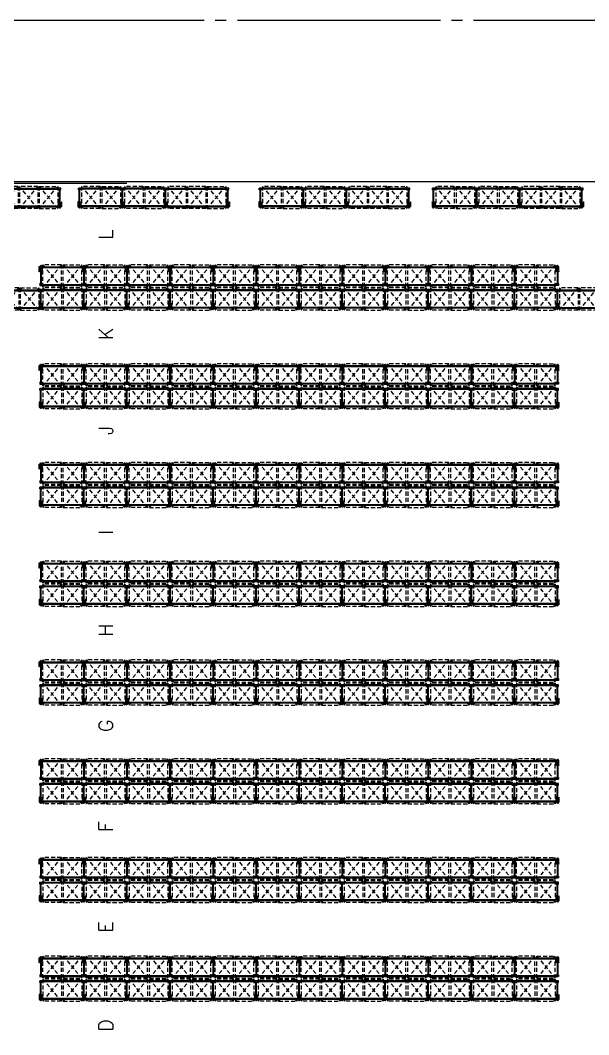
# Model space of a CAD drawing. Header units: millimetres. Extents: x 4 to 170, y 55 to 153.
# Drawn here: x 107.1 to 137.9, y 97.8 to 152.8 of the extents above; entities that cross this region are included whole.
import ezdxf

# ---------------------------------------------------------------- set-up
doc = ezdxf.new("R2010")
doc.units = ezdxf.units.MM
for name, pattern in [('12_13_14_SB-E17-AR-A01_A02_A03-A$0$DASHED2', [0.375, 0.25, -0.125]), ('CONTIN', [0]), ('JIS_08_11', [12.8, 11, -0.6, 0.6, -0.6])]:
    doc.linetypes.add(name, pattern=pattern)
for name, color, linetype in [('Pasillo', 7, 'CONTIN'), ('Rack Tecnorack 2300 mm Munster', 1, 'Continuous'), ('Rack Tecnorack 3300 mm Munster', 1, 'Continuous'), ('Rejas', 1, 'Continuous'), ('Terreno_real', 7, 'JIS_08_11')]:
    doc.layers.add(name, color=color, linetype=linetype)
doc.styles.get("Standard").update_dxf_attribs({"font": 'txt.shx'})

# ---------------------------------------------------------------- blocks, each defined once
blk = doc.blocks.new('Rack 2300mm')
at = {"color": 252}
for p, q in [((3089.894409, 1794.685928), (3089.894409, 1795.581501)), ((3089.914409, 1794.685928), (3089.914409, 1795.581501)), ((3089.934409, 1795.567108), (3089.914409, 1795.567108)), ((3089.934409, 1794.685928), (3089.934409, 1795.581501)), ((3092.199909, 1795.632714), (3089.961909, 1795.632714)), ((3092.194909, 1795.587714), (3089.966909, 1795.587714)), ((3092.227409, 1794.685928), (3092.227409, 1795.581501)), ((3092.247409, 1794.685928), (3092.247409, 1795.581501)), ((3092.247409, 1795.567108), (3092.267409, 1795.567108)), ((3092.267409, 1794.685928), (3092.267409, 1795.581501)), ((3089.914409, 1794.700321), (3089.894409, 1794.700321)), ((3092.199909, 1794.634714), (3089.961909, 1794.634714)), ((3092.194909, 1794.679714), (3089.966909, 1794.679714)), ((3092.227409, 1794.700321), (3092.247409, 1794.700321))]:
    blk.add_line(p, q, dxfattribs=at)
at = {"color": 253, "linetype": '12_13_14_SB-E17-AR-A01_A02_A03-A$0$DASHED2', "ltscale": 0.9}
for p, q in [((3091.030463, 1795.733714), (3090.030463, 1795.733714)), ((3090.030463, 1794.533714), (3091.030463, 1795.733714)), ((3091.030463, 1794.533714), (3090.030463, 1795.733714)), ((3090.030463, 1795.733714), (3090.030463, 1794.533714)), ((3091.030463, 1795.733714), (3091.030463, 1794.533714)), ((3091.131355, 1795.733714), (3091.131355, 1794.533714)), ((3091.131355, 1795.733714), (3092.131355, 1795.733714)), ((3092.131355, 1794.533714), (3091.131355, 1795.733714)), ((3091.131355, 1794.533714), (3092.131355, 1795.733714)), ((3092.131355, 1795.733714), (3092.131355, 1794.533714)), ((3091.030463, 1794.533714), (3090.030463, 1794.533714)), ((3091.131355, 1794.533714), (3092.131355, 1794.533714))]:
    blk.add_line(p, q, dxfattribs=at)
at = {"color": 252}
for points in [[(3089.894409, 1795.542714), (3089.854409, 1795.542714), (3089.854409, 1795.642714), (3089.974409, 1795.642714), (3089.974409, 1795.542714), (3089.934409, 1795.542714)], [(3089.914409, 1795.581501), (3089.894409, 1795.581501)], [(3089.914409, 1795.581501), (3089.934409, 1795.581501)], [(3092.267409, 1795.542714), (3092.307409, 1795.542714), (3092.307409, 1795.642714), (3092.187409, 1795.642714), (3092.187409, 1795.542714), (3092.227409, 1795.542714)], [(3092.247409, 1795.581501), (3092.227409, 1795.581501)], [(3092.247409, 1795.581501), (3092.267409, 1795.581501)], [(3089.894409, 1794.724714), (3089.854409, 1794.724714), (3089.854409, 1794.624714), (3089.974409, 1794.624714), (3089.974409, 1794.724714), (3089.934409, 1794.724714)], [(3089.914409, 1794.685928), (3089.894409, 1794.685928)], [(3089.914409, 1794.685928), (3089.934409, 1794.685928)], [(3092.267409, 1794.724714), (3092.307409, 1794.724714), (3092.307409, 1794.624714), (3092.187409, 1794.624714), (3092.187409, 1794.724714), (3092.227409, 1794.724714)], [(3092.247409, 1794.685928), (3092.227409, 1794.685928)], [(3092.247409, 1794.685928), (3092.267409, 1794.685928)]]:
    blk.add_lwpolyline(points, dxfattribs=at)
for points in [[(3089.870749, 1795.572714), (3089.875079, 1795.570214), (3089.875079, 1795.565214), (3089.870749, 1795.562714), (3089.866419, 1795.565214), (3089.866419, 1795.570214)], [(3089.958069, 1795.562714), (3089.9624, 1795.565214), (3089.9624, 1795.570214), (3089.958069, 1795.572714), (3089.953739, 1795.570214), (3089.953739, 1795.565214)], [(3092.203749, 1795.562714), (3092.199419, 1795.565214), (3092.199419, 1795.570214), (3092.203749, 1795.572714), (3092.208079, 1795.570214), (3092.208079, 1795.565214)], [(3092.291069, 1795.572714), (3092.286739, 1795.570214), (3092.286739, 1795.565214), (3092.291069, 1795.562714), (3092.2954, 1795.565214), (3092.2954, 1795.570214)], [(3089.870749, 1794.694714), (3089.875079, 1794.697214), (3089.875079, 1794.702214), (3089.870749, 1794.704714), (3089.866419, 1794.702214), (3089.866419, 1794.697214)], [(3089.958069, 1794.704714), (3089.9624, 1794.702214), (3089.9624, 1794.697214), (3089.958069, 1794.694714), (3089.953739, 1794.697214), (3089.953739, 1794.702214)], [(3092.203749, 1794.704714), (3092.199419, 1794.702214), (3092.199419, 1794.697214), (3092.203749, 1794.694714), (3092.208079, 1794.697214), (3092.208079, 1794.702214)], [(3092.291069, 1794.694714), (3092.286739, 1794.697214), (3092.286739, 1794.702214), (3092.291069, 1794.704714), (3092.2954, 1794.702214), (3092.2954, 1794.697214)]]:
    blk.add_lwpolyline(points, close=True, dxfattribs=at)
at = {"color": 252, "lineweight": 30}
for points in [[(3089.935696, 1795.551501), (3089.935696, 1795.57943, -0.198912), (3089.93716, 1795.582966), (3089.955445, 1795.60125, 0.198912), (3089.956909, 1795.604785), (3089.956909, 1795.627714, 0.414214), (3089.951909, 1795.632714), (3089.876909, 1795.632714, 0.414214), (3089.871909, 1795.627714), (3089.871909, 1795.604785, 0.198912), (3089.873374, 1795.60125), (3089.891658, 1795.582966, -0.198912), (3089.893122, 1795.57943), (3089.893122, 1795.551501)], [(3092.226122, 1795.551501), (3092.226122, 1795.57943, 0.198912), (3092.224658, 1795.582966), (3092.206374, 1795.60125, -0.198912), (3092.204909, 1795.604785), (3092.204909, 1795.627714, -0.414214), (3092.209909, 1795.632714), (3092.284909, 1795.632714, -0.414214), (3092.289909, 1795.627714), (3092.289909, 1795.604785, -0.198912), (3092.288445, 1795.60125), (3092.27016, 1795.582966, 0.198912), (3092.268696, 1795.57943), (3092.268696, 1795.551501)], [(3089.935696, 1794.715928), (3089.935696, 1794.687999, 0.198912), (3089.93716, 1794.684463), (3089.955445, 1794.666179, -0.198912), (3089.956909, 1794.662643), (3089.956909, 1794.639714, -0.414214), (3089.951909, 1794.634714), (3089.876909, 1794.634714, -0.414214), (3089.871909, 1794.639714), (3089.871909, 1794.662643, -0.198912), (3089.873374, 1794.666179), (3089.891658, 1794.684463, 0.198912), (3089.893122, 1794.687999), (3089.893122, 1794.715928)], [(3092.226122, 1794.715928), (3092.226122, 1794.687999, -0.198912), (3092.224658, 1794.684463), (3092.206374, 1794.666179, 0.198912), (3092.204909, 1794.662643), (3092.204909, 1794.639714, 0.414214), (3092.209909, 1794.634714), (3092.284909, 1794.634714, 0.414214), (3092.289909, 1794.639714), (3092.289909, 1794.662643, 0.198912), (3092.288445, 1794.666179), (3092.27016, 1794.684463, -0.198912), (3092.268696, 1794.687999), (3092.268696, 1794.715928)]]:
    blk.add_lwpolyline(points, format="xyb", dxfattribs=at)
at = {"color": 252}
for points in [[(3089.951909, 1795.632714), (3089.961909, 1795.632714, -0.414214), (3089.966909, 1795.627714), (3089.966909, 1795.582714)], [(3092.209909, 1795.632714), (3092.199909, 1795.632714, 0.414214), (3092.194909, 1795.627714), (3092.194909, 1795.582714)], [(3089.951909, 1794.634714), (3089.961909, 1794.634714, 0.414214), (3089.966909, 1794.639714), (3089.966909, 1794.684714)], [(3092.209909, 1794.634714), (3092.199909, 1794.634714, -0.414214), (3092.194909, 1794.639714), (3092.194909, 1794.684714)]]:
    blk.add_lwpolyline(points, format="xyb", dxfattribs=at)
at = {"color": 252, "ltscale": 5}
blk.add_lwpolyline([(3092.252823, 1794.684714), (3092.241995, 1794.684714)], dxfattribs=at)
at = {"color": 252}
for centre in [(3089.870749, 1795.567714), (3089.958069, 1795.567714), (3092.203749, 1795.567714), (3092.291069, 1795.567714), (3089.870749, 1794.699714), (3089.958069, 1794.699714), (3092.203749, 1794.699714), (3092.291069, 1794.699714)]:
    blk.add_circle(centre, 0.00634, dxfattribs=at)
at = {"layer": 'Defpoints', "color": 252}
for points in [[(3089.85077, 1794.659714), (3089.85077, 1794.843873), (3089.84077, 1794.904714), (3089.83077, 1794.904714), (3089.83077, 1794.624714), (3089.85077, 1794.624714)], [(3089.978049, 1794.659714), (3089.978049, 1794.843873), (3089.988049, 1794.904714), (3089.998049, 1794.904714), (3089.998049, 1794.624714), (3089.978049, 1794.624714)], [(3092.18377, 1794.659714), (3092.18377, 1794.843873), (3092.17377, 1794.904714), (3092.16377, 1794.904714), (3092.16377, 1794.624714), (3092.18377, 1794.624714)], [(3092.311049, 1794.659714), (3092.311049, 1794.843873), (3092.321049, 1794.904714), (3092.331049, 1794.904714), (3092.331049, 1794.624714), (3092.311049, 1794.624714)]]:
    blk.add_lwpolyline(points, dxfattribs=at)
at = {"layer": 'Defpoints', "color": 252, "lineweight": 30, "ltscale": 5}
for points in [[(3089.85077, 1794.659714), (3089.85077, 1794.624714), (3089.914409, 1794.561075), (3089.978049, 1794.624714), (3089.978049, 1794.659714)], [(3092.18377, 1794.659714), (3092.18377, 1794.624714), (3092.247409, 1794.561075), (3092.311049, 1794.624714), (3092.311049, 1794.659714)]]:
    blk.add_lwpolyline(points, dxfattribs=at)
blk = doc.blocks.new('Rack 3300mm')
at = {"color": 252}
for p, q in [((1441.164186, 1270.370576), (1441.164186, 1271.26615)), ((1441.184186, 1271.251756), (1441.164186, 1271.251756)), ((1441.184186, 1270.370576), (1441.184186, 1271.26615)), ((1441.204186, 1270.370576), (1441.204186, 1271.26615)), ((1441.231686, 1271.317363), (1444.511686, 1271.317363)), ((1441.236686, 1271.272363), (1444.506686, 1271.272363)), ((1444.539186, 1270.370576), (1444.539186, 1271.26615)), ((1444.539186, 1271.251756), (1444.559186, 1271.251756)), ((1444.559186, 1270.370576), (1444.559186, 1271.26615)), ((1444.579186, 1270.370576), (1444.579186, 1271.26615)), ((1441.204186, 1270.38497), (1441.184186, 1270.38497)), ((1441.231686, 1270.319363), (1444.511686, 1270.319363)), ((1441.236686, 1270.364363), (1444.506686, 1270.364363)), ((1444.559186, 1270.38497), (1444.579186, 1270.38497))]:
    blk.add_line(p, q, dxfattribs=at)
at = {"color": 253, "linetype": '12_13_14_SB-E17-AR-A01_A02_A03-A$0$DASHED2', "ltscale": 0.9}
for p, q in [((1442.30024, 1271.418363), (1441.30024, 1271.418363)), ((1441.30024, 1270.218363), (1442.30024, 1271.418363)), ((1442.30024, 1270.218363), (1441.30024, 1271.418363)), ((1441.30024, 1271.418363), (1441.30024, 1270.218363)), ((1442.30024, 1271.418363), (1442.30024, 1270.218363)), ((1443.371686, 1271.418363), (1442.371686, 1271.418363)), ((1442.371686, 1271.418363), (1442.371686, 1270.218363)), ((1442.371686, 1270.218363), (1443.371686, 1271.418363)), ((1443.371686, 1270.218363), (1442.371686, 1271.418363)), ((1443.371686, 1271.418363), (1443.371686, 1270.218363)), ((1443.443132, 1271.418363), (1443.443132, 1270.218363)), ((1443.443132, 1271.418363), (1444.443132, 1271.418363)), ((1444.443132, 1270.218363), (1443.443132, 1271.418363)), ((1443.443132, 1270.218363), (1444.443132, 1271.418363)), ((1444.443132, 1271.418363), (1444.443132, 1270.218363)), ((1442.30024, 1270.218363), (1441.30024, 1270.218363)), ((1443.371686, 1270.218363), (1442.371686, 1270.218363)), ((1443.443132, 1270.218363), (1444.443132, 1270.218363))]:
    blk.add_line(p, q, dxfattribs=at)
at = {"color": 252}
for points in [[(1441.164186, 1271.227363), (1441.124186, 1271.227363), (1441.124186, 1271.327363), (1441.244186, 1271.327363), (1441.244186, 1271.227363), (1441.204186, 1271.227363)], [(1441.184186, 1271.26615), (1441.164186, 1271.26615)], [(1441.184186, 1271.26615), (1441.204186, 1271.26615)], [(1444.579186, 1271.227363), (1444.619186, 1271.227363), (1444.619186, 1271.327363), (1444.499186, 1271.327363), (1444.499186, 1271.227363), (1444.539186, 1271.227363)], [(1444.559186, 1271.26615), (1444.539186, 1271.26615)], [(1444.559186, 1271.26615), (1444.579186, 1271.26615)], [(1441.164186, 1270.409363), (1441.124186, 1270.409363), (1441.124186, 1270.309363), (1441.244186, 1270.309363), (1441.244186, 1270.409363), (1441.204186, 1270.409363)], [(1441.184186, 1270.370576), (1441.164186, 1270.370576)], [(1441.184186, 1270.370576), (1441.204186, 1270.370576)], [(1444.579186, 1270.409363), (1444.619186, 1270.409363), (1444.619186, 1270.309363), (1444.499186, 1270.309363), (1444.499186, 1270.409363), (1444.539186, 1270.409363)], [(1444.559186, 1270.370576), (1444.539186, 1270.370576)], [(1444.559186, 1270.370576), (1444.579186, 1270.370576)]]:
    blk.add_lwpolyline(points, dxfattribs=at)
for points in [[(1441.140525, 1271.257363), (1441.144856, 1271.254863), (1441.144856, 1271.249863), (1441.140525, 1271.247363), (1441.136195, 1271.249863), (1441.136195, 1271.254863)], [(1441.227846, 1271.247363), (1441.232176, 1271.249863), (1441.232176, 1271.254863), (1441.227846, 1271.257363), (1441.223516, 1271.254863), (1441.223516, 1271.249863)], [(1444.515525, 1271.247363), (1444.511195, 1271.249863), (1444.511195, 1271.254863), (1444.515525, 1271.257363), (1444.519856, 1271.254863), (1444.519856, 1271.249863)], [(1444.602846, 1271.257363), (1444.598516, 1271.254863), (1444.598516, 1271.249863), (1444.602846, 1271.247363), (1444.607176, 1271.249863), (1444.607176, 1271.254863)], [(1441.140525, 1270.379363), (1441.144856, 1270.381863), (1441.144856, 1270.386863), (1441.140525, 1270.389363), (1441.136195, 1270.386863), (1441.136195, 1270.381863)], [(1441.227846, 1270.389363), (1441.232176, 1270.386863), (1441.232176, 1270.381863), (1441.227846, 1270.379363), (1441.223516, 1270.381863), (1441.223516, 1270.386863)], [(1444.515525, 1270.389363), (1444.511195, 1270.386863), (1444.511195, 1270.381863), (1444.515525, 1270.379363), (1444.519856, 1270.381863), (1444.519856, 1270.386863)], [(1444.602846, 1270.379363), (1444.598516, 1270.381863), (1444.598516, 1270.386863), (1444.602846, 1270.389363), (1444.607176, 1270.386863), (1444.607176, 1270.381863)]]:
    blk.add_lwpolyline(points, close=True, dxfattribs=at)
at = {"color": 252, "lineweight": 30}
for points in [[(1441.205472, 1271.23615), (1441.205472, 1271.264079, -0.198912), (1441.206937, 1271.267614), (1441.225221, 1271.285899, 0.198912), (1441.226686, 1271.289434), (1441.226686, 1271.312363, 0.414214), (1441.221686, 1271.317363), (1441.146686, 1271.317363, 0.414214), (1441.141686, 1271.312363), (1441.141686, 1271.289434, 0.198912), (1441.14315, 1271.285899), (1441.161434, 1271.267614, -0.198912), (1441.162899, 1271.264079), (1441.162899, 1271.23615)], [(1444.537899, 1271.23615), (1444.537899, 1271.264079, 0.198912), (1444.536434, 1271.267614), (1444.51815, 1271.285899, -0.198912), (1444.516686, 1271.289434), (1444.516686, 1271.312363, -0.414214), (1444.521686, 1271.317363), (1444.596686, 1271.317363, -0.414214), (1444.601686, 1271.312363), (1444.601686, 1271.289434, -0.198912), (1444.600221, 1271.285899), (1444.581937, 1271.267614, 0.198912), (1444.580472, 1271.264079), (1444.580472, 1271.23615)], [(1441.205472, 1270.400576), (1441.205472, 1270.372647, 0.198912), (1441.206937, 1270.369112), (1441.225221, 1270.350827, -0.198912), (1441.226686, 1270.347292), (1441.226686, 1270.324363, -0.414214), (1441.221686, 1270.319363), (1441.146686, 1270.319363, -0.414214), (1441.141686, 1270.324363), (1441.141686, 1270.347292, -0.198912), (1441.14315, 1270.350827), (1441.161434, 1270.369112, 0.198912), (1441.162899, 1270.372647), (1441.162899, 1270.400576)], [(1444.537899, 1270.400576), (1444.537899, 1270.372647, -0.198912), (1444.536434, 1270.369112), (1444.51815, 1270.350827, 0.198912), (1444.516686, 1270.347292), (1444.516686, 1270.324363, 0.414214), (1444.521686, 1270.319363), (1444.596686, 1270.319363, 0.414214), (1444.601686, 1270.324363), (1444.601686, 1270.347292, 0.198912), (1444.600221, 1270.350827), (1444.581937, 1270.369112, -0.198912), (1444.580472, 1270.372647), (1444.580472, 1270.400576)]]:
    blk.add_lwpolyline(points, format="xyb", dxfattribs=at)
at = {"color": 252}
for points in [[(1441.221686, 1271.317363), (1441.231686, 1271.317363, -0.414214), (1441.236686, 1271.312363), (1441.236686, 1271.267363)], [(1444.521686, 1271.317363), (1444.511686, 1271.317363, 0.414214), (1444.506686, 1271.312363), (1444.506686, 1271.267363)], [(1441.221686, 1270.319363), (1441.231686, 1270.319363, 0.414214), (1441.236686, 1270.324363), (1441.236686, 1270.369363)], [(1444.521686, 1270.319363), (1444.511686, 1270.319363, -0.414214), (1444.506686, 1270.324363), (1444.506686, 1270.369363)]]:
    blk.add_lwpolyline(points, format="xyb", dxfattribs=at)
for centre in [(1441.140525, 1271.252363), (1441.227846, 1271.252363), (1444.515525, 1271.252363), (1444.602846, 1271.252363), (1441.140525, 1270.384363), (1441.227846, 1270.384363), (1444.515525, 1270.384363), (1444.602846, 1270.384363)]:
    blk.add_circle(centre, 0.00634, dxfattribs=at)
at = {"layer": 'Defpoints', "color": 252}
for points in [[(1441.120546, 1270.344363), (1441.120546, 1270.528521), (1441.110546, 1270.589363), (1441.100546, 1270.589363), (1441.100546, 1270.309363), (1441.120546, 1270.309363)], [(1441.247825, 1270.344363), (1441.247825, 1270.528521), (1441.257825, 1270.589363), (1441.267825, 1270.589363), (1441.267825, 1270.309363), (1441.247825, 1270.309363)], [(1444.495546, 1270.344363), (1444.495546, 1270.528521), (1444.485546, 1270.589363), (1444.475546, 1270.589363), (1444.475546, 1270.309363), (1444.495546, 1270.309363)], [(1444.622825, 1270.344363), (1444.622825, 1270.528521), (1444.632825, 1270.589363), (1444.642825, 1270.589363), (1444.642825, 1270.309363), (1444.622825, 1270.309363)]]:
    blk.add_lwpolyline(points, dxfattribs=at)
at = {"layer": 'Defpoints', "color": 252, "lineweight": 30, "ltscale": 5}
for points in [[(1441.247825, 1270.344363), (1441.247825, 1270.309363), (1441.184186, 1270.245723), (1441.120546, 1270.309363), (1441.120546, 1270.344363)], [(1444.622825, 1270.344363), (1444.622825, 1270.309363), (1444.559186, 1270.245723), (1444.495546, 1270.309363), (1444.495546, 1270.344363)]]:
    blk.add_lwpolyline(points, dxfattribs=at)

msp = doc.modelspace()

# ---------------------------------------------------------------- linework, layer by layer
at = {"layer": 'Defpoints', "linetype": 'Continuous'}
msp.add_lwpolyline([(75.328921, 143.917034), (75.328921, 144.045454), (166.133928, 144.045454), (166.133928, 63.042325), (96.594342, 63.042325)], dxfattribs=at)
at = {"layer": 'Rejas', "color": 160, "linetype": 'Continuous'}
msp.add_lwpolyline([(112.91987, 143.947119), (85.064744, 143.947121)], dxfattribs=at)
at = {"layer": 'Terreno_real', "linetype": 'JIS_08_11'}
msp.add_line((3.707887, 152.787119), (166.906209, 152.787091), dxfattribs=at)

# ---------------------------------------------------------------- block references
at = {"layer": 'Rack Tecnorack 2300 mm Munster'}
for p in [(-2979.565317, -1651.945572), (-2977.232317, -1651.945572), (-2969.757339, -1651.945572), (-2967.424339, -1651.945572), (-2960.373514, -1651.945572), (-2958.040514, -1651.945572), (-2981.657754, -1657.448595), (-2979.324754, -1657.448595), (-2976.991754, -1657.448595), (-2974.658754, -1657.448595), (-2972.325754, -1657.448595), (-2969.992754, -1657.448595), (-2967.659754, -1657.448595), (-2965.326754, -1657.448595), (-2962.993754, -1657.448595), (-2960.660754, -1657.448595), (-2958.327754, -1657.448595), (-2955.994754, -1657.448595), (-2981.657754, -1662.798595), (-2979.324754, -1662.798595), (-2976.991754, -1662.798595), (-2974.658754, -1662.798595), (-2972.325754, -1662.798595), (-2969.992754, -1662.798595), (-2967.659754, -1662.798595), (-2965.326754, -1662.798595), (-2962.993754, -1662.798595), (-2960.660754, -1662.798595), (-2958.327754, -1662.798595), (-2955.994754, -1662.798595), (-2981.657754, -1668.142595), (-2979.324754, -1668.142595), (-2976.991754, -1668.142595), (-2974.658754, -1668.142595), (-2972.325754, -1668.142595), (-2969.992754, -1668.142595), (-2967.659754, -1668.142595), (-2965.326754, -1668.142595), (-2962.993754, -1668.142595), (-2960.660754, -1668.142595), (-2958.327754, -1668.142595), (-2955.994754, -1668.142595), (-2981.657754, -1673.496595), (-2979.324754, -1673.496595), (-2976.991754, -1673.496595), (-2974.658754, -1673.496595), (-2972.325754, -1673.496595), (-2969.992754, -1673.496595), (-2967.659754, -1673.496595), (-2965.326754, -1673.496595), (-2962.993754, -1673.496595), (-2960.660754, -1673.496595), (-2958.327754, -1673.496595), (-2955.994754, -1673.496595), (-2981.657754, -1678.850595), (-2979.324754, -1678.850595), (-2976.991754, -1678.850595), (-2974.658754, -1678.850595), (-2972.325754, -1678.850595), (-2969.992754, -1678.850595), (-2967.659754, -1678.850595), (-2965.326754, -1678.850595), (-2962.993754, -1678.850595), (-2960.660754, -1678.850595), (-2958.327754, -1678.850595), (-2955.994754, -1678.850595), (-2981.657754, -1684.200595), (-2979.324754, -1684.200595), (-2976.991754, -1684.200595), (-2974.658754, -1684.200595), (-2972.325754, -1684.200595), (-2969.992754, -1684.200595), (-2967.659754, -1684.200595), (-2965.326754, -1684.200595), (-2962.993754, -1684.200595), (-2960.660754, -1684.200595), (-2958.327754, -1684.200595), (-2955.994754, -1684.200595), (-2981.657754, -1689.547595), (-2979.324754, -1689.547595), (-2976.991754, -1689.547595), (-2974.658754, -1689.547595), (-2972.325754, -1689.547595), (-2969.992754, -1689.547595), (-2967.659754, -1689.547595), (-2965.326754, -1689.547595), (-2962.993754, -1689.547595), (-2960.660754, -1689.547595), (-2958.327754, -1689.547595), (-2955.994754, -1689.547595), (-2981.657754, -1694.890595), (-2979.324754, -1694.890595), (-2976.991754, -1694.890595), (-2974.658754, -1694.890595), (-2972.325754, -1694.890595), (-2969.992754, -1694.890595), (-2967.659754, -1694.890595), (-2965.326754, -1694.890595), (-2962.993754, -1694.890595), (-2960.660754, -1694.890595), (-2958.327754, -1694.890595), (-2955.994754, -1694.890595)]:
    msp.add_blockref('Rack 2300mm', p, dxfattribs=at)
at = {"layer": 'Rack Tecnorack 2300 mm Munster', "rotation": 180}
for p in [(3200.504065, 1934.066834), (3202.837065, 1934.066834), (3205.170065, 1934.066834), (3207.503065, 1934.066834), (3209.836065, 1934.066834), (3212.169065, 1934.066834), (3214.502065, 1934.066834), (3216.835065, 1934.066834), (3219.168065, 1934.066834), (3221.501065, 1934.066834), (3223.834065, 1934.066834), (3226.167065, 1934.066834), (3200.504065, 1928.716834), (3202.837065, 1928.716834), (3205.170065, 1928.716834), (3207.503065, 1928.716834), (3209.836065, 1928.716834), (3212.169065, 1928.716834), (3214.502065, 1928.716834), (3216.835065, 1928.716834), (3219.168065, 1928.716834), (3221.501065, 1928.716834), (3223.834065, 1928.716834), (3226.167065, 1928.716834), (3200.504065, 1923.372834), (3202.837065, 1923.372834), (3205.170065, 1923.372834), (3207.503065, 1923.372834), (3209.836065, 1923.372834), (3212.169065, 1923.372834), (3214.502065, 1923.372834), (3216.835065, 1923.372834), (3219.168065, 1923.372834), (3221.501065, 1923.372834), (3223.834065, 1923.372834), (3226.167065, 1923.372834), (3200.504065, 1918.018834), (3202.837065, 1918.018834), (3205.170065, 1918.018834), (3207.503065, 1918.018834), (3209.836065, 1918.018834), (3212.169065, 1918.018834), (3214.502065, 1918.018834), (3216.835065, 1918.018834), (3219.168065, 1918.018834), (3221.501065, 1918.018834), (3223.834065, 1918.018834), (3226.167065, 1918.018834), (3200.504065, 1912.664834), (3202.837065, 1912.664834), (3205.170065, 1912.664834), (3207.503065, 1912.664834), (3209.836065, 1912.664834), (3212.169065, 1912.664834), (3214.502065, 1912.664834), (3216.835065, 1912.664834), (3219.168065, 1912.664834), (3221.501065, 1912.664834), (3223.834065, 1912.664834), (3226.167065, 1912.664834), (3200.504065, 1907.314834), (3202.837065, 1907.314834), (3205.170065, 1907.314834), (3207.503065, 1907.314834), (3209.836065, 1907.314834), (3212.169065, 1907.314834), (3214.502065, 1907.314834), (3216.835065, 1907.314834), (3219.168065, 1907.314834), (3221.501065, 1907.314834), (3223.834065, 1907.314834), (3226.167065, 1907.314834), (3200.504065, 1901.967834), (3202.837065, 1901.967834), (3205.170065, 1901.967834), (3207.503065, 1901.967834), (3209.836065, 1901.967834), (3212.169065, 1901.967834), (3214.502065, 1901.967834), (3216.835065, 1901.967834), (3219.168065, 1901.967834), (3221.501065, 1901.967834), (3223.834065, 1901.967834), (3226.167065, 1901.967834), (3200.504065, 1896.624834), (3202.837065, 1896.624834), (3205.170065, 1896.624834), (3207.503065, 1896.624834), (3209.836065, 1896.624834), (3212.169065, 1896.624834), (3214.502065, 1896.624834), (3216.835065, 1896.624834), (3219.168065, 1896.624834), (3221.501065, 1896.624834), (3223.834065, 1896.624834), (3226.167065, 1896.624834)]:
    msp.add_blockref('Rack 2300mm', p, dxfattribs=at)
at = {"layer": 'Rack Tecnorack 3300 mm Munster', "linetype": 'Continuous'}
for p in [(-1335.274463, -1127.63022), (-1326.169094, -1127.63022), (-1316.361115, -1127.63022), (-1306.977291, -1127.63022), (-1336.30253, -1133.133244), (-1304.93153, -1133.133244)]:
    msp.add_blockref('Rack 3300mm', p, dxfattribs=at)

# ---------------------------------------------------------------- texts
at = {"layer": 'Pasillo', "color": 0, "linetype": 'ByBlock', "char_height": 0.75, "width": 1.997488, "attachment_point": 1, "rotation": 90}
for s, insert in [('\\pi0.8071;L', (111.40699, 140.101509)), ('\\pi0.76473;K', (111.40699, 134.70983)), ('\\pi0.83072;J', (111.40699, 129.48104)), ('\\pi0.95589;I', (111.40699, 123.963765)), ('\\pi0.77326;H', (111.40699, 118.633874)), ('\\pi0.75986;G', (111.40699, 113.469496)), ('\\pi0.82561;F', (111.40699, 108.000119)), ('\\pi0.81124;E', (111.40699, 102.548127)), ('\\pi0.76839;D', (111.40699, 97.23644))]:
    msp.add_mtext(s, dxfattribs=dict(at, insert=insert))

doc.saveas('drawing.dxf')
